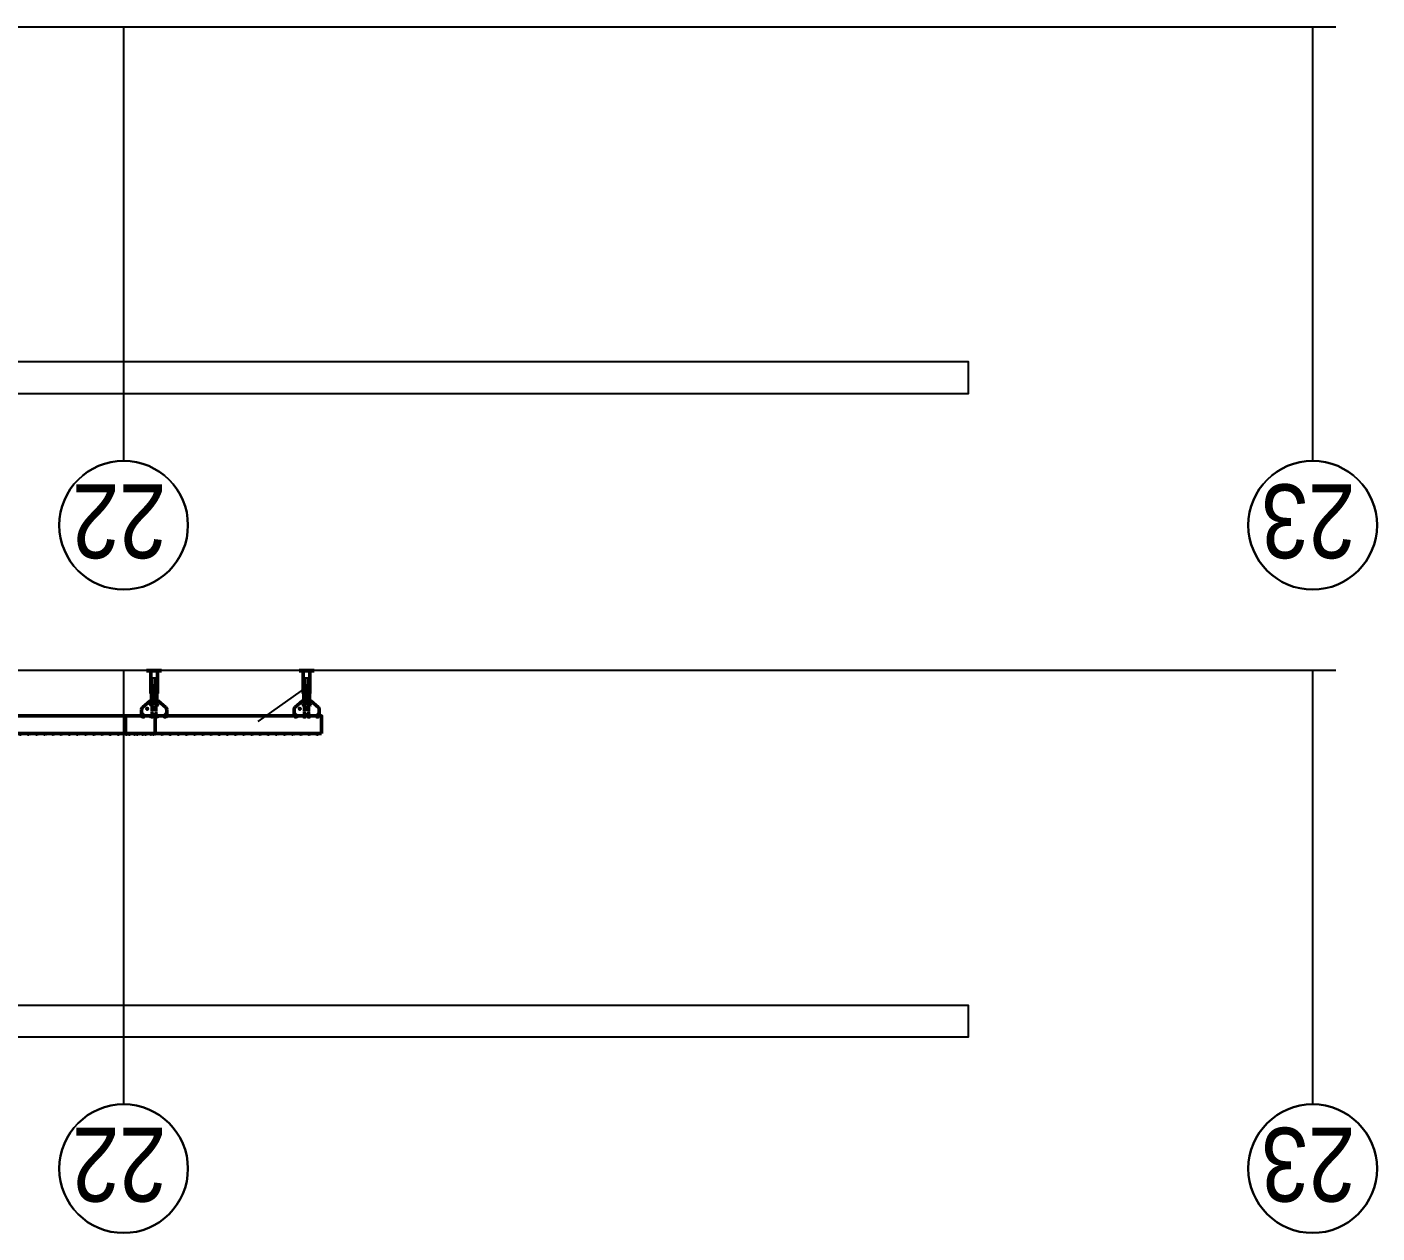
# Model space of a CAD drawing. Header units: millimetres. Extents: x 0 to 461941, y -159644 to 4828.
# Drawn here: x 230700 to 243288, y -147644 to -136398 of the extents above; entities that cross this region are included whole.
import ezdxf

# ---------------------------------------------------------------- set-up
doc = ezdxf.new("R2010")
doc.units = ezdxf.units.MM
for name, pattern in [('Xref Conv Decant Product Tote$0$_SBA Dash Dot - Loose', [6, 4, -1, 0, -1]), ('Xref Conv Decant Product Tote$0$AM_ISO02W050', [7.5, 6, -1.5]), ('Xref Conv Decant Product Tote$0$CENTER', [7, 4, -1, 1, -1]), ('Xref Conv Decant Product Tote$0$HIDDEN', [0.375, 0.25, -0.125])]:
    doc.linetypes.add(name, pattern=pattern)
for name, color, linetype in [('AM_BOR', 4, 'Continuous'), ('Xref Conv Decant Empty Tote$0$B', 4, 'Continuous'), ('Xref Conv Decant Empty Tote$0$Mezz', 1, 'Continuous'), ('Xref Conv Decant Product Tote$0$B', 4, 'Continuous'), ('Xref Conv Decant Product Tote$0$S-GRID', 8, 'Continuous')]:
    doc.layers.add(name, color=color, linetype=linetype)
for name, color, linetype, lineweight in [('Xref Conv Decant Product Tote$0$Conv- Product decant', 3, 'Continuous', 50), ('Xref Conv Decant Product Tote$0$Hidden', 9, 'Xref Conv Decant Product Tote$0$AM_ISO02W050', 25), ('Xref Conv Decant Product Tote$0$S-GRID-IDEN', 1, 'Continuous', 25)]:
    doc.layers.add(name, color=color, linetype=linetype, lineweight=lineweight)
doc.styles.add('Xref Conv Decant Product Tote$0$Arial Narrow_1', font='ARIALN.TTF', dxfattribs={"height": 688.297872})

# ---------------------------------------------------------------- blocks, each defined once
blk = doc.blocks.new('Xref Conv Decant Empty Tote')
at = {"layer": 'Xref Conv Decant Empty Tote$0$B'}
for p, q in [((242904, -136398), (134789, -136398)), ((242904, -142398), (134789, -142398))]:
    blk.add_line(p, q, dxfattribs=at)
at = {"layer": 'Xref Conv Decant Empty Tote$0$Mezz'}
for points in [[(144254, -139518), (239475, -139518), (239475, -139818), (144254, -139818)], [(144254, -145518), (239475, -145518), (239475, -145818), (144254, -145818)]]:
    blk.add_lwpolyline(points, close=True, dxfattribs=at)
blk = doc.blocks.new('*U283')
blk.add_lwpolyline([(0, 0), (3048, 0), (3048, -163.5), (0, -163.5)], close=True)
at = {"layer": 'Xref Conv Decant Product Tote$0$Hidden', "ltscale": 5}
for centre in [(38.1, -12), (114.3, -12), (190.5, -12), (266.7, -12), (342.9, -12), (419.1, -12), (495.3, -12), (571.5, -12), (647.7, -12), (723.9, -12), (800.1, -12), (876.3, -12), (952.5, -12), (1028.7, -12), (1104.9, -12), (1181.1, -12), (1257.3, -12), (1333.5, -12), (1409.7, -12), (1485.9, -12), (1562.1, -12), (1638.3, -12), (1714.5, -12), (1790.7, -12), (1866.9, -12), (1943.1, -12), (2019.3, -12), (2095.5, -12), (2171.7, -12), (2247.9, -12), (2324.1, -12), (2400.3, -12), (2476.5, -12), (2552.7, -12), (2628.9, -12), (2705.1, -12), (2781.3, -12), (2857.5, -12), (2933.7, -12), (3009.9, -12)]:
    blk.add_arc(centre, 25, 28.6854, 151.3146, dxfattribs=at)
blk = doc.blocks.new('*U275')
blk.add_lwpolyline([(0, 0), (1828.8, 0), (1828.8, -163.5), (0, -163.5)], close=True)
at = {"layer": 'Xref Conv Decant Product Tote$0$Hidden', "ltscale": 5}
for centre in [(38.1, -12), (114.3, -12), (190.5, -12), (266.7, -12), (342.9, -12), (419.1, -12), (495.3, -12), (571.5, -12), (647.7, -12), (723.9, -12), (800.1, -12), (876.3, -12), (952.5, -12), (1028.7, -12), (1104.9, -12), (1181.1, -12), (1257.3, -12), (1333.5, -12), (1409.7, -12), (1485.9, -12), (1562.1, -12), (1638.3, -12), (1714.5, -12), (1790.7, -12)]:
    blk.add_arc(centre, 25, 28.6854, 151.3146, dxfattribs=at)
blk = doc.blocks.new('Xref Conv Decant Product Tote$0$Grid - Grid Head-235101')
at = {"layer": 'Xref Conv Decant Product Tote$0$S-GRID-IDEN'}
blk.add_circle((0, 600), 600, dxfattribs=at)
for start, end in [(0, 180), (180, 0)]:
    blk.add_arc((0, 600), 600, start, end, dxfattribs=at)
blk = doc.blocks.new('*U362')
at = {"linetype": 'Continuous'}
for p, q in [((0, 0), (0, -59)), ((0, 0), (235, 0)), ((235, 0), (235, -59)), ((79, -141), (8, -78)), ((156, -141), (227, -78)), ((79, -141), (156, -141)), ((87, -208), (149, -208)), ((87, -208), (87, -418)), ((91, -136), (91, -287)), ((103, -136), (103, -353)), ((131, -136), (131, -287)), ((143, -136), (143, -287)), ((149, -208), (149, -418)), ((188, -418), (48, -418)), ((48, -418), (48, -423)), ((188, -423), (48, -423)), ((188, -418), (188, -423))]:
    blk.add_line(p, q, dxfattribs=at)
for p, q in [((7, 7), (7, 2)), ((7, 2), (25, 2)), ((9, 9), (12, 9)), ((12, 9), (12, 2)), ((12, 9), (21, 9)), ((21, 9), (21, 2)), ((21, 9), (23, 9)), ((25, 7), (25, 2)), ((88, 7), (88, 2)), ((88, 2), (106, 2)), ((90, 9), (93, 9)), ((93, 9), (93, 2)), ((93, 9), (102, 9)), ((102, 9), (102, 2)), ((102, 9), (104, 9)), ((106, 7), (106, 2)), ((129, 7), (129, 2)), ((129, 2), (147, 2)), ((131, 9), (133, 9)), ((133, 9), (133, 2)), ((133, 9), (142, 9)), ((142, 9), (142, 2)), ((142, 9), (145, 9)), ((147, 7), (147, 2)), ((210, 7), (210, 2)), ((210, 2), (228, 2)), ((212, 9), (214, 9)), ((214, 9), (214, 2)), ((214, 9), (223, 9)), ((223, 9), (223, 2)), ((223, 9), (226, 9)), ((228, 7), (228, 2)), ((117, -109), (111, -113)), ((111, -113), (111, -120)), ((111, -120), (117, -124)), ((124, -113), (117, -109)), ((117, -124), (124, -120)), ((124, -120), (124, -113))]:
    blk.add_line(p, q)
at = {"linetype": 'Xref Conv Decant Product Tote$0$CENTER'}
for p, q in [((68, -412), (68, -433)), ((168, -412), (168, -433))]:
    blk.add_line(p, q, dxfattribs=at)
for points in [[(111, -69), (117, -73), (124, -69), (124, -62), (117, -58), (111, -62)], [(110, -225), (117, -230), (126, -225), (126, -216), (117, -211), (110, -216)], [(110, -276), (117, -281), (126, -276), (126, -267), (117, -262), (110, -267)]]:
    blk.add_lwpolyline(points, close=True)
for centre, radius in [((117, -66), 8.4), ((117, -117), 8.4), ((117, -66), 6.4), ((117, -117), 6.4), ((117, -220), 8), ((117, -271), 8)]:
    blk.add_circle(centre, radius)
at = {"linetype": 'Continuous'}
blk.add_circle((182, -66), 3.6, dxfattribs=at)
for centre, radius, start, end in [((9, 6), 2.53, 23.991, 156.009), ((16, 1), 7.86, 54.0166, 125.9834), ((23, 6), 2.53, 23.991, 156.009), ((90, 6), 2.53, 23.991, 156.009), ((97, 1), 7.86, 54.0166, 125.9834), ((104, 6), 2.53, 23.991, 156.009), ((131, 6), 2.53, 23.991, 156.009), ((138, 1), 7.86, 54.0166, 125.9834), ((145, 6), 2.53, 23.991, 156.009), ((212, 6), 2.53, 23.991, 156.009), ((219, 1), 7.86, 54.0166, 125.9834), ((226, 6), 2.53, 23.991, 156.009)]:
    blk.add_arc(centre, radius, start, end)
for centre, radius, start, end in [((25, -59), 25.4, 180, 228.2691), ((89, -105), 4.4, 45, 225), ((116, -78), 43.1, 224.5473, 271.6144), ((117, -76), 36.4, 225, 270), ((117, -76), 36.4, 270, 315), ((119, -78), 43.1, 268.3856, 315.4527), ((146, -105), 4.4, 315, 135), ((210, -59), 25.4, 311.7309, 0)]:
    blk.add_arc(centre, radius, start, end, dxfattribs=at)
at = {"layer": 'Xref Conv Decant Product Tote$0$Hidden', "linetype": 'Xref Conv Decant Product Tote$0$HIDDEN'}
for p, q in [((11, -17), (11, 2)), ((12, -18), (12, 2)), ((20, -18), (20, 2)), ((21, -17), (21, 2)), ((92, -17), (92, 2)), ((93, -18), (93, 2)), ((101, -18), (101, 2)), ((102, -17), (102, 2)), ((133, -17), (133, 2)), ((134, -18), (134, 2)), ((142, -18), (142, 2)), ((143, -17), (143, 2)), ((214, -17), (214, 2)), ((215, -18), (215, 2)), ((223, -18), (223, 2)), ((224, -17), (224, 2)), ((0, -3), (235, -3)), ((12, -18), (11, -17)), ((11, -17), (21, -17)), ((12, -18), (20, -18)), ((20, -18), (21, -17)), ((92, -17), (102, -17)), ((93, -18), (92, -17)), ((91, -18), (91, -159)), ((91, -18), (143, -18)), ((93, -18), (93, -353)), ((93, -18), (101, -18)), ((96, -118), (138, -118)), ((96, -120), (138, -120)), ((101, -18), (102, -17)), ((101, -18), (101, -353)), ((103, -18), (103, -159)), ((131, -18), (131, -159)), ((133, -17), (143, -17)), ((134, -18), (133, -17)), ((133, -18), (133, -353)), ((134, -18), (142, -18)), ((142, -18), (143, -17)), ((141, -18), (141, -353)), ((143, -18), (143, -159)), ((214, -17), (224, -17)), ((215, -18), (214, -17)), ((215, -18), (223, -18)), ((223, -18), (224, -17)), ((90, -208), (90, -418)), ((91, -128), (91, -173)), ((91, -142), (91, -353)), ((93, -128), (93, -173)), ((96, -176), (98, -176)), ((98, -178), (96, -178)), ((101, -170), (101, -173)), ((101, -170), (103, -170)), ((103, -170), (103, -173)), ((103, -142), (103, -287)), ((131, -142), (131, -353)), ((131, -170), (131, -173)), ((131, -170), (133, -170)), ((133, -170), (131, -170)), ((133, -170), (133, -173)), ((133, -170), (133, -173)), ((138, -176), (136, -176)), ((136, -178), (138, -178)), ((141, -128), (141, -173)), ((143, -128), (143, -173)), ((143, -142), (143, -353)), ((146, -208), (146, -418)), ((143, -353), (91, -353))]:
    blk.add_line(p, q, dxfattribs=at)
at = {"layer": 'Xref Conv Decant Product Tote$0$Hidden', "linetype": 'Xref Conv Decant Product Tote$0$CENTER'}
for p, q in [((16, 11), (16, -9)), ((97, -9), (97, 11)), ((97, 11), (97, -9)), ((138, -9), (138, 11)), ((219, -9), (219, 11))]:
    blk.add_line(p, q, dxfattribs=at)
at = {"layer": 'Xref Conv Decant Product Tote$0$Hidden'}
for p, q in [((16, 9), (16, -11)), ((97, 9), (97, -11)), ((138, 9), (138, -11)), ((219, 9), (219, -11))]:
    blk.add_line(p, q, dxfattribs=at)
for points in [[(7, -5), (5, -3)], [(27, -3), (5, -3)], [(25, -5), (7, -5)], [(7, -10), (7, -5)], [(23, -12), (21, -12), (12, -12), (9, -12)], [(12, -12), (12, -5)], [(21, -12), (21, -5)], [(27, -3), (25, -5)], [(25, -10), (25, -5)], [(88, -5), (86, -3)], [(108, -3), (86, -3)], [(106, -5), (88, -5)], [(88, -10), (88, -5)], [(104, -12), (102, -12), (93, -12), (90, -12)], [(93, -12), (93, -5)], [(102, -12), (102, -5)], [(108, -3), (106, -5)], [(106, -10), (106, -5)], [(129, -5), (127, -3)], [(149, -3), (127, -3)], [(147, -5), (129, -5)], [(129, -10), (129, -5)], [(145, -12), (142, -12), (133, -12), (131, -12)], [(133, -12), (133, -5)], [(142, -12), (142, -5)], [(149, -3), (147, -5)], [(147, -10), (147, -5)], [(210, -5), (208, -3)], [(230, -3), (208, -3)], [(228, -5), (210, -5)], [(210, -10), (210, -5)], [(226, -12), (223, -12), (214, -12), (212, -12)], [(214, -12), (214, -5)], [(223, -12), (223, -5)], [(230, -3), (228, -5)], [(228, -10), (228, -5)]]:
    blk.add_lwpolyline(points, dxfattribs=at)
for centre, radius, start, end in [((9, -9), 2.53, 203.991, 336.009), ((16, -4), 7.86, 234.0166, 305.9834), ((23, -9), 2.53, 203.991, 336.009), ((90, -9), 2.53, 203.991, 336.009), ((97, -4), 7.86, 234.0166, 305.9834), ((104, -9), 2.53, 203.991, 336.009), ((131, -9), 2.53, 203.991, 336.009), ((138, -4), 7.86, 234.0166, 305.9834), ((145, -9), 2.53, 203.991, 336.009), ((212, -9), 2.53, 203.991, 336.009), ((219, -4), 7.86, 234.0166, 305.9834), ((226, -9), 2.53, 203.991, 336.009)]:
    blk.add_arc(centre, radius, start, end, dxfattribs=at)
at = {"layer": 'Xref Conv Decant Product Tote$0$Hidden', "linetype": 'Xref Conv Decant Product Tote$0$HIDDEN'}
for centre, radius, start, end in [((96, -123), 5, 90, 180), ((96, -123), 3, 90, 180), ((138, -123), 5, 0, 90), ((138, -123), 3, 0, 90), ((96, -173), 5, 180, 270), ((96, -173), 5, 180, 270), ((96, -173), 3, 180, 270), ((98, -173), 3, 270, 0), ((98, -173), 5, 270, 0), ((136, -173), 5, 180, 270), ((136, -173), 3, 180, 270), ((138, -173), 5, 270, 0), ((138, -173), 3, 270, 0)]:
    blk.add_arc(centre, radius, start, end, dxfattribs=at)
blk = doc.blocks.new('Xref Conv Decant Product Tote')
blk.add_line((233308, -142550), (232853, -142874))
at = {"layer": 'Xref Conv Decant Product Tote$0$B'}
for p, q in [((242904, -136398), (134789, -136398)), ((242904, -142398), (134789, -142398))]:
    blk.add_line(p, q, dxfattribs=at)
at = {"layer": 'Xref Conv Decant Product Tote$0$S-GRID', "linetype": 'Xref Conv Decant Product Tote$0$_SBA Dash Dot - Loose'}
for p, q in [((231601, -136398), (231601, -140444)), ((242688, -136398), (242688, -140444)), ((231601, -142398), (231601, -146444)), ((242688, -142398), (242688, -146444))]:
    blk.add_line(p, q, dxfattribs=at)
at = {"layer": 'Xref Conv Decant Product Tote$0$Conv- Product decant', "rotation": 180}
for name, p in [('*U362', (232003, -142821)), ('*U362', (233425, -142821)), ('*U283', (231896, -142985)), ('*U275', (233446, -142985))]:
    blk.add_blockref(name, p, dxfattribs=at)
at = {"layer": 'Xref Conv Decant Product Tote$0$S-GRID-IDEN', "rotation": 180}
for p in [(231601, -140444), (242688, -140444), (231601, -146444), (242688, -146444)]:
    blk.add_blockref('Xref Conv Decant Product Tote$0$Grid - Grid Head-235101', p, dxfattribs=at)
at = {"layer": 'Xref Conv Decant Product Tote$0$S-GRID-IDEN', "lineweight": 9, "char_height": 688.3, "attachment_point": 2, "rotation": 180, "line_spacing_factor": 0.968573, "style": 'Xref Conv Decant Product Tote$0$Arial Narrow_1'}
for s, insert, width in [('22', (231560, -141351), 629.97), ('23', (242647, -141351), 579.57), ('22', (231560, -147351), 629.97), ('23', (242647, -147351), 579.57)]:
    blk.add_mtext(s, dxfattribs=dict(at, insert=insert, width=width))

msp = doc.modelspace()

# ---------------------------------------------------------------- block references
for name in ['Xref Conv Decant Empty Tote', 'Xref Conv Decant Product Tote']:
    msp.add_blockref(name, (0, 0))
at = {"layer": 'AM_BOR'}
msp.add_blockref('Xref Conv Decant Product Tote', (0, 0), dxfattribs=at)

doc.saveas('drawing.dxf')
